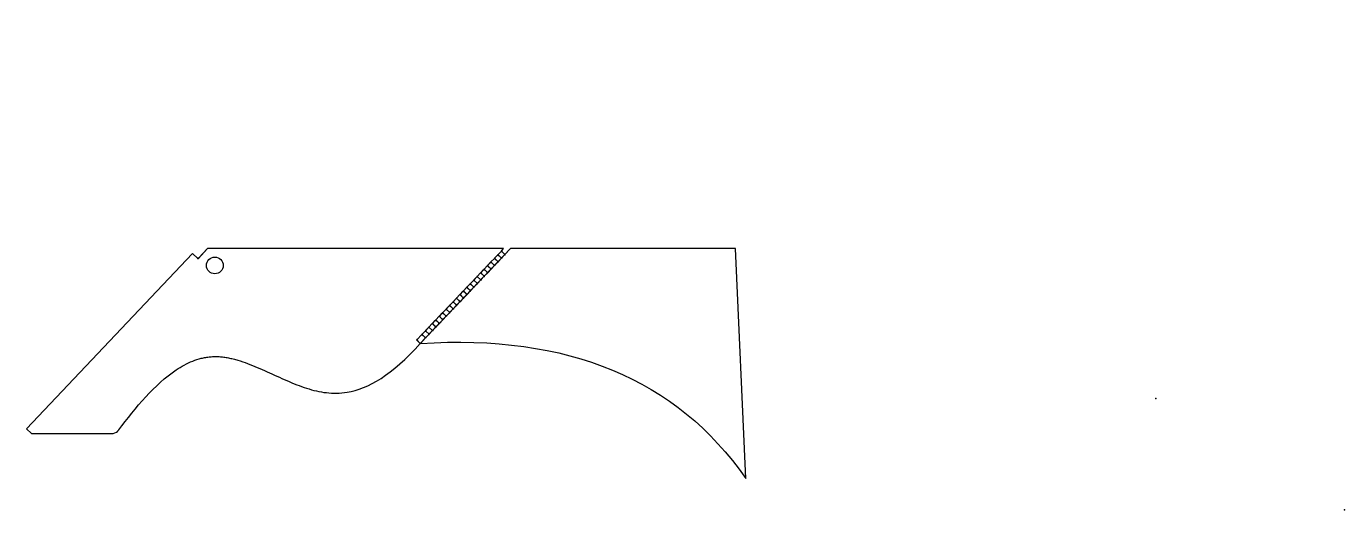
# Model space of a CAD drawing. Header units: centimetres. Extents: x -404 to 68, y -41 to 133.
import ezdxf

# ---------------------------------------------------------------- set-up
doc = ezdxf.new("R2010")
doc.units = ezdxf.units.CM
doc.header["$MEASUREMENT"] = 0
for name, color, linetype in [('bench_dogbone', 7, 'Continuous'), ('sidewall_dogbone', 7, 'Continuous'), ('table2_dogbone', 7, 'Continuous'), ('tablewithdogbone v1_Sketch1', 7, 'Continuous')]:
    doc.layers.add(name, color=color, linetype=linetype)

# ---------------------------------------------------------------- blocks, each defined once
blk = doc.blocks.new('table2')
at = {"layer": 'table2_dogbone'}
for p, q in [((-339.55, 53.68, 1.8), (-343, 50.06, 1.8)), ((-233.54, 53.68, 1.8), (-339.55, 53.68, 1.8)), ((-234.37, 52.81, 1.8), (-233.54, 53.68, 1.8)), ((-233.07, 51.57, 1.8), (-234.37, 52.81, 1.8)), ((-344.96, 51.92, 1.8), (-404.47, -10.85, 1.8)), ((-343, 50.06, 1.8), (-344.96, 51.92, 1.8)), ((-239.31, 47.62, 1.8), (-238.08, 48.91, 1.8)), ((-238.01, 46.38, 1.8), (-239.31, 47.62, 1.8)), ((-238.08, 48.91, 1.8), (-236.78, 47.67, 1.8)), ((-236.84, 50.22, 1.8), (-235.61, 51.51, 1.8)), ((-235.54, 48.98, 1.8), (-236.84, 50.22, 1.8)), ((-236.78, 47.67, 1.8), (-235.54, 48.98, 1.8)), ((-235.61, 51.51, 1.8), (-234.31, 50.27, 1.8)), ((-234.31, 50.27, 1.8), (-233.07, 51.57, 1.8)), ((-244.26, 42.43, 1.8), (-243.03, 43.72, 1.8)), ((-243.03, 43.72, 1.8), (-241.72, 42.48, 1.8)), ((-241.78, 45.03, 1.8), (-240.55, 46.32, 1.8)), ((-240.48, 43.78, 1.8), (-241.78, 45.03, 1.8)), ((-241.72, 42.48, 1.8), (-240.48, 43.78, 1.8)), ((-240.55, 46.32, 1.8), (-239.25, 45.08, 1.8)), ((-239.25, 45.08, 1.8), (-238.01, 46.38, 1.8)), ((-249.2, 37.24, 1.8), (-247.97, 38.53, 1.8)), ((-247.97, 38.53, 1.8), (-246.67, 37.29, 1.8)), ((-246.73, 39.83, 1.8), (-245.5, 41.13, 1.8)), ((-245.42, 38.59, 1.8), (-246.73, 39.83, 1.8)), ((-246.67, 37.29, 1.8), (-245.42, 38.59, 1.8)), ((-245.5, 41.13, 1.8), (-244.19, 39.88, 1.8)), ((-242.95, 41.19, 1.8), (-244.26, 42.43, 1.8)), ((-244.19, 39.88, 1.8), (-242.95, 41.19, 1.8)), ((-254.14, 32.05, 1.8), (-252.91, 33.34, 1.8)), ((-252.91, 33.34, 1.8), (-251.61, 32.1, 1.8)), ((-251.67, 34.64, 1.8), (-250.44, 35.94, 1.8)), ((-250.37, 33.4, 1.8), (-251.67, 34.64, 1.8)), ((-251.61, 32.1, 1.8), (-250.37, 33.4, 1.8)), ((-250.44, 35.94, 1.8), (-249.14, 34.69, 1.8)), ((-247.9, 36, 1.8), (-249.2, 37.24, 1.8)), ((-249.14, 34.69, 1.8), (-247.9, 36, 1.8)), ((-256.61, 29.45, 1.8), (-255.38, 30.74, 1.8)), ((-255.31, 28.21, 1.8), (-256.61, 29.45, 1.8)), ((-255.38, 30.74, 1.8), (-254.08, 29.5, 1.8)), ((-252.84, 30.81, 1.8), (-254.14, 32.05, 1.8)), ((-254.08, 29.5, 1.8), (-252.84, 30.81, 1.8)), ((-261.56, 24.26, 1.8), (-260.33, 25.55, 1.8)), ((-260.25, 23.02, 1.8), (-261.56, 24.26, 1.8)), ((-260.33, 25.55, 1.8), (-259.02, 24.31, 1.8)), ((-259.09, 26.86, 1.8), (-257.86, 28.15, 1.8)), ((-257.78, 25.62, 1.8), (-259.09, 26.86, 1.8)), ((-259.02, 24.31, 1.8), (-257.78, 25.62, 1.8)), ((-257.86, 28.15, 1.8), (-256.55, 26.91, 1.8)), ((-256.55, 26.91, 1.8), (-255.31, 28.21, 1.8)), ((-264.69, 20.97, 1.8), (-262.8, 22.96, 1.8)), ((-263.39, 19.73, 1.8), (-264.69, 20.97, 1.8)), ((-262.8, 22.96, 1.8), (-261.5, 21.72, 1.8)), ((-261.5, 21.72, 1.8), (-260.25, 23.02, 1.8)), ((-404.47, -10.85, 1.8), (-402.65, -12.58, 1.8)), ((-402.65, -12.58, 1.8), (-373.94, -12.58, 1.8)), ((-371.77, -11.65, 1.8), (-371.36, -11.22, 1.8))]:
    blk.add_line(p, q, dxfattribs=at)
blk.add_arc((-373.94, -9.58, 1.8), 3, 270, 316.4, dxfattribs=at)
blk.add_open_spline([(-371.36, -11.22, 1.8), (-365.36, -3.34, 1.8), (-358.52, 5.11, 1.8), (-350.83, 10.23, 1.8), (-349.87, 10.87, 1.8), (-348.89, 11.46, 1.8), (-347.91, 11.99, 1.8), (-346.92, 12.52, 1.8), (-345.92, 12.99, 1.8), (-344.9, 13.39, 1.8), (-343.89, 13.79, 1.8), (-342.86, 14.13, 1.8), (-341.82, 14.39, 1.8), (-341.3, 14.52, 1.8), (-340.77, 14.63, 1.8), (-340.25, 14.72, 1.8), (-339.72, 14.81, 1.8), (-339.19, 14.89, 1.8), (-338.65, 14.94, 1.8), (-338.12, 14.99, 1.8), (-337.58, 15.02, 1.8), (-337.04, 15.03, 1.8), (-336.77, 15.04, 1.8), (-336.5, 15.04, 1.8), (-336.23, 15.03, 1.8), (-335.96, 15.02, 1.8), (-335.68, 15.01, 1.8), (-335.41, 15, 1.8), (-334.86, 14.96, 1.8), (-334.31, 14.91, 1.8), (-333.76, 14.84, 1.8), (-333.21, 14.76, 1.8), (-332.65, 14.67, 1.8), (-332.09, 14.56, 1.8), (-331.53, 14.45, 1.8), (-330.97, 14.33, 1.8), (-330.4, 14.19, 1.8), (-329.84, 14.05, 1.8), (-329.27, 13.89, 1.8), (-328.7, 13.72, 1.8), (-327.57, 13.38, 1.8), (-326.42, 12.99, 1.8), (-325.26, 12.56, 1.8), (-324.11, 12.12, 1.8), (-322.95, 11.65, 1.8), (-321.78, 11.15, 1.8), (-320.62, 10.66, 1.8), (-319.44, 10.14, 1.8), (-318.27, 9.61, 1.8), (-317.09, 9.08, 1.8), (-315.92, 8.54, 1.8), (-314.74, 8, 1.8), (-313.56, 7.46, 1.8), (-312.38, 6.93, 1.8), (-311.2, 6.42, 1.8), (-310.01, 5.91, 1.8), (-308.83, 5.41, 1.8), (-307.66, 4.95, 1.8), (-306.48, 4.49, 1.8), (-305.3, 4.07, 1.8), (-304.13, 3.69, 1.8), (-302.95, 3.31, 1.8), (-301.77, 2.98, 1.8), (-300.59, 2.71, 1.8), (-299.4, 2.44, 1.8), (-298.21, 2.23, 1.8), (-297, 2.09, 1.8), (-295.8, 1.96, 1.8), (-294.58, 1.89, 1.8), (-293.35, 1.92, 1.8), (-292.12, 1.94, 1.8), (-290.87, 2.05, 1.8), (-289.6, 2.26, 1.8), (-281.98, 3.53, 1.8), (-273.59, 8.39, 1.8), (-263.39, 19.73, 1.8)], degree=3, knots=[0, 0, 0, 0, 0.25, 0.25, 0.25, 0.28125, 0.28125, 0.28125, 0.3125, 0.3125, 0.3125, 0.34375, 0.34375, 0.34375, 0.359375, 0.359375, 0.359375, 0.375, 0.375, 0.375, 0.390625, 0.390625, 0.390625, 0.398438, 0.398438, 0.398438, 0.40625, 0.40625, 0.40625, 0.421875, 0.421875, 0.421875, 0.4375, 0.4375, 0.4375, 0.453126, 0.453126, 0.453126, 0.468751, 0.468751, 0.468751, 0.500002, 0.500002, 0.500002, 0.531252, 0.531252, 0.531252, 0.562503, 0.562503, 0.562503, 0.593753, 0.593753, 0.593753, 0.625002, 0.625002, 0.625002, 0.65625, 0.65625, 0.65625, 0.687498, 0.687498, 0.687498, 0.718747, 0.718747, 0.718747, 0.749996, 0.749996, 0.749996, 0.781246, 0.781246, 0.781246, 0.812496, 0.812496, 0.812496, 1, 1, 1, 1], dxfattribs=at)
for p in [(-234.21, 52.82, 1.8), (-343.01, 50.23, 1.8), (-239.15, 47.62, 1.8), (-238.08, 48.75, 1.8), (-236.68, 50.22, 1.8), (-235.61, 51.34, 1.8), (-243.02, 43.56, 1.8), (-241.62, 45.03, 1.8), (-240.55, 46.15, 1.8), (-247.97, 38.37, 1.8), (-246.56, 39.84, 1.8), (-245.49, 40.96, 1.8), (-244.09, 42.43, 1.8), (-252.91, 33.18, 1.8), (-251.51, 34.65, 1.8), (-250.44, 35.77, 1.8), (-249.04, 37.24, 1.8), (-256.45, 29.46, 1.8), (-255.38, 30.58, 1.8), (-253.98, 32.05, 1.8), (-261.39, 24.26, 1.8), (-260.32, 25.39, 1.8), (-258.92, 26.86, 1.8), (-257.85, 27.98, 1.8), (-264.53, 20.98, 1.8), (-262.8, 22.79, 1.8), (0, 0, 1.8)]:
    blk.add_point(p, dxfattribs=at)
blk = doc.blocks.new('bench')
at = {"layer": 'bench_dogbone'}
for p, q in [((-192.67, 86.18, 197.87), (-249.42, 30.81, 175.46)), ((-249.42, 30.81, 175.46), (-268.22, 13.72, 251.84)), ((-254.77, 27.35, 291.66), (-253.62, 28.45, 290.81)), ((-253.62, 28.45, 290.81), (-252.71, 29.37, 293.23)), ((-259.51, 22.57, 279), (-258.36, 23.67, 278.16)), ((-257.77, 24.26, 279.73), (-258.92, 23.16, 280.58)), ((-258.92, 23.16, 280.58), (-258.32, 23.76, 282.17)), ((-258.36, 23.67, 278.16), (-257.77, 24.26, 279.73)), ((-258.32, 23.76, 282.17), (-257.17, 24.86, 281.32)), ((-256.58, 25.46, 282.9), (-257.73, 24.36, 283.74)), ((-257.73, 24.36, 283.74), (-257.14, 24.96, 285.33)), ((-257.17, 24.86, 281.32), (-256.58, 25.46, 282.9)), ((-257.14, 24.96, 285.33), (-255.99, 26.06, 284.48)), ((-255.4, 26.66, 286.06), (-256.55, 25.56, 286.91)), ((-256.55, 25.56, 286.91), (-255.95, 26.16, 288.49)), ((-255.99, 26.06, 284.48), (-255.4, 26.66, 286.06)), ((-255.95, 26.16, 288.49), (-254.8, 27.26, 287.65)), ((-254.21, 27.85, 289.22), (-255.36, 26.75, 290.07)), ((-255.36, 26.75, 290.07), (-254.77, 27.35, 291.66)), ((-254.8, 27.26, 287.65), (-254.21, 27.85, 289.22)), ((-264.25, 17.78, 266.35), (-263.1, 18.88, 265.5)), ((-262.51, 19.48, 267.08), (-263.66, 18.38, 267.92)), ((-263.66, 18.38, 267.92), (-263.06, 18.98, 269.51)), ((-263.1, 18.88, 265.5), (-262.51, 19.48, 267.08)), ((-263.06, 18.98, 269.51), (-261.92, 20.08, 268.66)), ((-261.33, 20.68, 270.24), (-262.47, 19.58, 271.09)), ((-262.47, 19.58, 271.09), (-261.88, 20.18, 272.67)), ((-261.92, 20.08, 268.66), (-261.33, 20.68, 270.24)), ((-261.88, 20.18, 272.67), (-260.73, 21.28, 271.83)), ((-260.14, 21.87, 273.4), (-261.29, 20.77, 274.25)), ((-261.29, 20.77, 274.25), (-260.69, 21.37, 275.84)), ((-260.73, 21.28, 271.83), (-260.14, 21.87, 273.4)), ((-260.69, 21.37, 275.84), (-259.54, 22.47, 274.99)), ((-258.95, 23.07, 276.57), (-260.1, 21.97, 277.41)), ((-260.1, 21.97, 277.41), (-259.51, 22.57, 279)), ((-259.54, 22.47, 274.99), (-258.95, 23.07, 276.57)), ((-267.25, 14.69, 254.42), (-268.4, 13.6, 255.26)), ((-268.4, 13.6, 255.26), (-267.8, 14.2, 256.85)), ((-268.22, 13.72, 251.84), (-267.25, 14.69, 254.42)), ((-267.8, 14.2, 256.85), (-266.66, 15.3, 256.01)), ((-266.07, 15.89, 257.58), (-267.21, 14.79, 258.43)), ((-267.21, 14.79, 258.43), (-266.62, 15.39, 260.02)), ((-266.66, 15.3, 256.01), (-266.07, 15.89, 257.58)), ((-266.62, 15.39, 260.02), (-265.47, 16.49, 259.17)), ((-264.88, 17.09, 260.75), (-266.03, 15.99, 261.59)), ((-266.03, 15.99, 261.59), (-265.43, 16.59, 263.18)), ((-265.47, 16.49, 259.17), (-264.88, 17.09, 260.75)), ((-265.43, 16.59, 263.18), (-264.29, 17.69, 262.34)), ((-263.7, 18.28, 263.91), (-264.84, 17.18, 264.76)), ((-264.84, 17.18, 264.76), (-264.25, 17.78, 266.35)), ((-264.29, 17.69, 262.34), (-263.7, 18.28, 263.91))]:
    blk.add_line(p, q, dxfattribs=at)
blk.add_open_spline([(-252.71, 29.37, 293.23), (-242.66, 38.35, 241.99), (-222.65, 57.29, 210.21), (-192.67, 86.18, 197.87)], degree=3, dxfattribs=at)
for p in [(-134.96, 139.18, -2.06), (-253.65, 28.42, 290.97), (-258.4, 23.64, 278.31), (-257.88, 24.15, 279.68), (-257.21, 24.83, 281.48), (-256.7, 25.35, 282.85), (-256.03, 26.03, 284.64), (-255.51, 26.55, 286.01), (-254.84, 27.22, 287.81), (-254.33, 27.74, 289.18), (-262.62, 19.37, 267.03), (-261.95, 20.05, 268.82), (-261.44, 20.57, 270.19), (-260.77, 21.24, 271.99), (-260.25, 21.76, 273.36), (-259.58, 22.44, 275.15), (-259.07, 22.96, 276.52), (-267.36, 14.59, 254.37), (-266.69, 15.26, 256.17), (-266.18, 15.78, 257.54), (-265.51, 16.46, 259.33), (-264.99, 16.98, 260.7), (-264.32, 17.66, 262.49), (-263.81, 18.17, 263.86), (-263.14, 18.85, 265.66)]:
    blk.add_point(p, dxfattribs=at)
blk = doc.blocks.new('sidewall')
at = {"layer": 'sidewall_dogbone'}
for p, q in [((-11.51, 15.43, 43.3), (-11.51, 12.52, 43.3)), ((-11.51, 15.43, -32), (-11.51, 15.43, 43.3)), ((-11.51, -31.45, -32), (-11.51, 15.43, -32)), ((-11.51, 12.52, 43.3), (-11.51, 12.52, 41.5)), ((-11.51, 10.72, 1.8), (-11.51, 12.52, 1.8)), ((-11.51, 12.52, 41.5), (-11.51, 10.72, 41.5)), ((-11.51, 12.52, 1.8), (-11.51, 12.52)), ((-11.51, 12.52), (-11.51, 10.72)), ((-11.51, 10.72, 43.3), (-11.51, 8.93, 43.3)), ((-11.51, 10.72), (-11.51, 10.72, 1.8)), ((-11.51, 10.72, 41.5), (-11.51, 10.72, 43.3)), ((-11.51, 7.13, 1.8), (-11.51, 8.93, 1.8)), ((-11.51, 8.93, 43.3), (-11.51, 8.93, 41.5)), ((-11.51, 8.93, 1.8), (-11.51, 8.93)), ((-11.51, 8.93), (-11.51, 7.13)), ((-11.51, 8.93, 41.5), (-11.51, 7.13, 41.5)), ((-11.51, 7.13, 43.3), (-11.51, 5.35, 43.3)), ((-11.51, 7.13), (-11.51, 7.13, 1.8)), ((-11.51, 7.13, 41.5), (-11.51, 7.13, 43.3)), ((-11.51, 5.35, 43.3), (-11.51, 5.35, 41.5)), ((-11.51, 5.35, 41.5), (-11.51, 3.55, 41.5)), ((-11.51, 5.35, 1.8), (-11.51, 5.35)), ((-11.51, 5.35), (-11.51, 3.55)), ((-11.51, 3.55, 1.8), (-11.51, 5.35, 1.8)), ((-11.51, 3.55, 41.5), (-11.51, 3.55, 43.3)), ((-11.51, 3.55, 43.3), (-11.51, 1.76, 43.3)), ((-11.51, 3.55), (-11.51, 3.55, 1.8)), ((-11.51, 1.76, 43.3), (-11.51, 1.76, 41.5)), ((-11.51, 1.76, 41.5), (-11.51, -0.04, 41.5)), ((-11.51, 1.76), (-11.51, -0.04)), ((-11.51, -0.04, 1.8), (-11.51, 1.76, 1.8)), ((-11.51, 1.76, 1.8), (-11.51, 1.76)), ((-11.51, -0.04, 41.5), (-11.51, -0.04, 43.3)), ((-11.51, -0.04, 43.3), (-11.51, -1.82, 43.3)), ((-11.51, -0.04), (-11.51, -0.04, 1.8)), ((-11.51, -1.82, 43.3), (-11.51, -1.82, 41.5)), ((-11.51, -1.82, 41.5), (-11.51, -3.62, 41.5)), ((-11.51, -1.82), (-11.51, -3.62)), ((-11.51, -3.62, 1.8), (-11.51, -1.82, 1.8)), ((-11.51, -1.82, 1.8), (-11.51, -1.82)), ((-11.51, -3.62, 41.5), (-11.51, -3.62, 43.3)), ((-11.51, -3.62), (-11.51, -3.62, 1.8)), ((-11.51, -3.62, 43.3), (-11.51, -5.4, 43.3)), ((-11.51, -5.4), (-11.51, -7.2)), ((-11.51, -7.2, 1.8), (-11.51, -5.4, 1.8)), ((-11.51, -5.4, 1.8), (-11.51, -5.4)), ((-11.51, -5.4, 43.3), (-11.51, -5.4, 41.5)), ((-11.51, -5.4, 41.5), (-11.51, -7.2, 41.5)), ((-11.51, -7.2), (-11.51, -7.2, 1.8)), ((-11.51, -7.2, 43.3), (-11.51, -8.99, 43.3)), ((-11.51, -7.2, 41.5), (-11.51, -7.2, 43.3)), ((-11.51, -8.99, 41.5), (-11.51, -10.79, 41.5)), ((-11.51, -8.99, 43.3), (-11.51, -8.99, 41.5)), ((-11.51, -8.99, 1.8), (-11.51, -8.99)), ((-11.51, -8.99), (-11.51, -10.79)), ((-11.51, -10.79, 1.8), (-11.51, -8.99, 1.8)), ((-11.51, -10.79, 43.3), (-11.51, -12.57, 43.3)), ((-11.51, -10.79, 41.5), (-11.51, -10.79, 43.3)), ((-11.51, -10.79), (-11.51, -10.79, 1.8)), ((-11.51, -12.57, 43.3), (-11.51, -12.57, 41.5)), ((-11.51, -12.57, 41.5), (-11.51, -14.37, 41.5)), ((-11.51, -12.57, 1.8), (-11.51, -12.57)), ((-11.51, -12.57), (-11.51, -14.37)), ((-11.51, -14.37, 1.8), (-11.51, -12.57, 1.8)), ((-11.51, -14.37, 41.5), (-11.51, -14.37, 43.3)), ((-11.51, -14.37, 43.3), (-11.51, -16.16, 43.3)), ((-11.51, -14.37), (-11.51, -14.37, 1.8)), ((-11.51, -16.16, 43.3), (-11.51, -16.16, 41.5)), ((-11.51, -16.16, 41.5), (-11.51, -17.96, 41.5)), ((-11.51, -16.16, 1.8), (-11.51, -16.16)), ((-11.51, -17.96, 1.8), (-11.51, -16.16, 1.8)), ((-11.51, -16.16), (-11.51, -17.96)), ((-11.51, -17.96, 41.5), (-11.51, -17.96, 43.3)), ((-11.51, -17.96, 43.3), (-11.51, -19.74, 43.3)), ((-11.51, -17.96), (-11.51, -17.96, 1.8)), ((-11.51, -19.74, 43.3), (-11.51, -19.74, 41.5)), ((-11.51, -19.74, 41.5), (-11.51, -21.54, 41.5)), ((-11.51, -19.74), (-11.51, -21.54)), ((-11.51, -21.54, 1.8), (-11.51, -19.74, 1.8)), ((-11.51, -19.74, 1.8), (-11.51, -19.74)), ((-11.51, -21.54, 41.5), (-11.51, -21.54, 43.3)), ((-11.51, -21.54, 43.3), (-11.51, -23.33, 43.3)), ((-11.51, -21.54), (-11.51, -21.54, 1.8)), ((-11.51, -23.33, 41.5), (-11.51, -25.13, 41.5)), ((-11.51, -23.33, 43.3), (-11.51, -23.33, 41.5)), ((-11.51, -25.13, 1.8), (-11.51, -23.33, 1.8)), ((-11.51, -23.33), (-11.51, -25.13)), ((-11.51, -23.33, 1.8), (-11.51, -23.33)), ((-11.51, -25.13, 43.3), (-11.51, -26.91, 43.3)), ((-11.51, -25.13, 41.5), (-11.51, -25.13, 43.3)), ((-11.51, -25.13), (-11.51, -25.13, 1.8)), ((-11.51, -26.91, 41.5), (-11.51, -28.71, 41.5)), ((-11.51, -26.91, 43.3), (-11.51, -26.91, 41.5)), ((-11.51, -26.91, 1.8), (-11.51, -26.91)), ((-11.51, -28.71, 1.8), (-11.51, -26.91, 1.8)), ((-11.51, -26.91), (-11.51, -28.71)), ((-11.51, -28.71, 41.5), (-11.51, -28.71, 43.3)), ((-11.51, -28.71, 43.3), (-11.51, -31.45, 43.3)), ((-11.51, -28.71), (-11.51, -28.71, 1.8)), ((-11.51, -31.45, 43.3), (-11.51, -31.45, -32))]:
    blk.add_line(p, q, dxfattribs=at)
for p in [(-11.51, 12.4, 1.68), (-11.51, 12.4, 41.62), (-11.51, 12.4, 0.12), (-11.51, 10.83, 41.62), (-11.51, 10.83, 1.68), (-11.51, 10.83, 0.12), (-11.51, 8.82, 1.68), (-11.51, 8.82, 0.12), (-11.51, 8.82, 41.62), (-11.51, 7.25, 1.68), (-11.51, 7.25, 0.12), (-11.51, 7.25, 41.62), (-11.51, 5.23, 41.62), (-11.51, 5.23, 0.12), (-11.51, 5.23, 1.68), (-11.51, 3.66, 41.62), (-11.51, 3.66, 1.68), (-11.51, 3.66, 0.12), (-11.51, 1.65, 41.62), (-11.51, 1.65, 1.68), (-11.51, 1.65, 0.12), (-11.51, 0.08, 1.68), (-11.51, 0.08, 0.12), (-11.51, 0.08, 41.62), (-11.51, 0), (-11.51, -1.94, 0.12), (-11.51, -1.94, 1.68), (-11.51, -1.94, 41.62), (-11.51, -3.5, 0.12), (-11.51, -3.5, 1.68), (-11.51, -3.5, 41.62), (-11.51, -5.52, 0.12), (-11.51, -5.52, 1.68), (-11.51, -5.52, 41.62), (-11.51, -7.09, 1.68), (-11.51, -7.09, 0.12), (-11.51, -7.09, 41.62), (-11.51, -9.1, 1.68), (-11.51, -9.1, 41.62), (-11.51, -9.1, 0.12), (-11.51, -10.67, 1.68), (-11.51, -10.67, 0.12), (-11.51, -10.67, 41.62), (-11.51, -12.69, 0.12), (-11.51, -12.69, 1.68), (-11.51, -12.69, 41.62), (-11.51, -14.26, 0.12), (-11.51, -14.26, 1.68), (-11.51, -14.26, 41.62), (-11.51, -16.27, 1.68), (-11.51, -16.27, 0.12), (-11.51, -16.27, 41.62), (-11.51, -17.84, 0.12), (-11.51, -17.84, 1.68), (-11.51, -17.84, 41.62), (-11.51, -19.86, 1.68), (-11.51, -19.86, 0.12), (-11.51, -19.86, 41.62), (-11.51, -21.43, 0.12), (-11.51, -21.43, 1.68), (-11.51, -21.43, 41.62), (-11.51, -23.44, 0.12), (-11.51, -23.44, 1.68), (-11.51, -23.44, 41.62), (-11.51, -25.01, 1.68), (-11.51, -25.01, 0.12), (-11.51, -25.01, 41.62), (-11.51, -27.03, 0.12), (-11.51, -27.03, 1.68), (-11.51, -27.03, 41.62), (-11.51, -28.59, 0.12), (-11.51, -28.59, 1.68), (-11.51, -28.59, 41.62)]:
    blk.add_point(p, dxfattribs=at)

msp = doc.modelspace()

# ---------------------------------------------------------------- linework, layer by layer
at = {"layer": 'tablewithdogbone v1_Sketch1'}
for p, q in [((-339.55, 53.68, 1.8), (-342.84, 50.23, 1.8)), ((-233.54, 53.68, 1.8), (-339.55, 53.68, 1.8)), ((-234.21, 52.98, 1.8), (-233.54, 53.68, 1.8)), ((-233.07, 51.57, 1.8), (-234.2, 52.65, 1.8)), ((-344.96, 51.92, 1.8), (-404.47, -10.85, 1.8)), ((-343.17, 50.22, 1.8), (-344.96, 51.92, 1.8)), ((-239.15, 47.79, 1.8), (-238.24, 48.75, 1.8)), ((-238.01, 46.38, 1.8), (-239.15, 47.46, 1.8)), ((-237.91, 48.75, 1.8), (-236.78, 47.67, 1.8)), ((-236.78, 47.67, 1.8), (-235.54, 48.98, 1.8)), ((-236.68, 50.38, 1.8), (-235.77, 51.34, 1.8)), ((-235.54, 48.98, 1.8), (-236.67, 50.06, 1.8)), ((-235.44, 51.35, 1.8), (-234.31, 50.27, 1.8)), ((-234.31, 50.27, 1.8), (-233.07, 51.57, 1.8)), ((-244.1, 42.6, 1.8), (-243.19, 43.55, 1.8)), ((-242.86, 43.56, 1.8), (-241.72, 42.48, 1.8)), ((-241.72, 42.48, 1.8), (-240.48, 43.78, 1.8)), ((-241.62, 45.19, 1.8), (-240.71, 46.15, 1.8)), ((-240.48, 43.78, 1.8), (-241.62, 44.87, 1.8)), ((-240.39, 46.16, 1.8), (-239.25, 45.08, 1.8)), ((-239.25, 45.08, 1.8), (-238.01, 46.38, 1.8)), ((-249.04, 37.41, 1.8), (-248.13, 38.36, 1.8)), ((-247.8, 38.37, 1.8), (-246.67, 37.29, 1.8)), ((-246.67, 37.29, 1.8), (-245.42, 38.59, 1.8)), ((-246.57, 40, 1.8), (-245.66, 40.96, 1.8)), ((-245.42, 38.59, 1.8), (-246.56, 39.67, 1.8)), ((-245.33, 40.97, 1.8), (-244.19, 39.88, 1.8)), ((-244.19, 39.88, 1.8), (-242.95, 41.19, 1.8)), ((-242.95, 41.19, 1.8), (-244.09, 42.27, 1.8)), ((-253.98, 32.22, 1.8), (-253.07, 33.17, 1.8)), ((-252.74, 33.18, 1.8), (-251.61, 32.1, 1.8)), ((-251.61, 32.1, 1.8), (-250.37, 33.4, 1.8)), ((-251.51, 34.81, 1.8), (-250.6, 35.77, 1.8)), ((-250.37, 33.4, 1.8), (-251.5, 34.48, 1.8)), ((-250.27, 35.78, 1.8), (-249.14, 34.69, 1.8)), ((-249.14, 34.69, 1.8), (-247.9, 36, 1.8)), ((-247.9, 36, 1.8), (-249.03, 37.08, 1.8)), ((-256.45, 29.62, 1.8), (-255.54, 30.58, 1.8)), ((-255.31, 28.21, 1.8), (-256.45, 29.29, 1.8)), ((-255.22, 30.58, 1.8), (-254.08, 29.5, 1.8)), ((-254.08, 29.5, 1.8), (-252.84, 30.81, 1.8)), ((-252.84, 30.81, 1.8), (-253.98, 31.89, 1.8)), ((-261.4, 24.43, 1.8), (-260.49, 25.39, 1.8)), ((-260.25, 23.02, 1.8), (-261.39, 24.1, 1.8)), ((-260.16, 25.39, 1.8), (-259.02, 24.31, 1.8)), ((-259.02, 24.31, 1.8), (-257.78, 25.62, 1.8)), ((-258.93, 27.02, 1.8), (-258.02, 27.98, 1.8)), ((-257.78, 25.62, 1.8), (-258.92, 26.7, 1.8)), ((-257.69, 27.99, 1.8), (-256.55, 26.91, 1.8)), ((-256.55, 26.91, 1.8), (-255.31, 28.21, 1.8)), ((-264.53, 21.14, 1.8), (-262.96, 22.79, 1.8)), ((-263.39, 19.73, 1.8), (-264.52, 20.81, 1.8)), ((-262.63, 22.8, 1.8), (-261.5, 21.72, 1.8)), ((-261.5, 21.72, 1.8), (-260.25, 23.02, 1.8)), ((-404.47, -10.85, 1.8), (-402.65, -12.58, 1.8)), ((-402.65, -12.58, 1.8), (-373.94, -12.58, 1.8)), ((-371.77, -11.65, 1.8), (-371.36, -11.22, 1.8))]:
    msp.add_line(p, q, dxfattribs=at)
msp.add_circle((-336.98, 47.68, 1.8), 3, dxfattribs=at)
for centre, radius, start, end in [((-234.21, 52.82, 1.8), 0.164, 91.4, 271.4), ((-343.01, 50.23, 1.8), 0.164, 181.4, 1.4), ((-239.15, 47.62, 1.8), 0.164, 91.4, 271.4), ((-238.08, 48.75, 1.8), 0.164, 1.4, 181.4), ((-236.68, 50.22, 1.8), 0.164, 91.4, 271.4), ((-235.61, 51.34, 1.8), 0.164, 1.4, 181.4), ((-244.09, 42.43, 1.8), 0.164, 91.4, 271.4), ((-243.02, 43.56, 1.8), 0.164, 1.4, 181.4), ((-241.62, 45.03, 1.8), 0.164, 91.4, 271.4), ((-240.55, 46.15, 1.8), 0.164, 1.4, 181.4), ((-247.97, 38.37, 1.8), 0.164, 1.4, 181.4), ((-246.56, 39.84, 1.8), 0.164, 91.4, 271.4), ((-245.49, 40.96, 1.8), 0.164, 1.4, 181.4), ((-252.91, 33.18, 1.8), 0.164, 1.4, 181.4), ((-251.51, 34.65, 1.8), 0.164, 91.4, 271.4), ((-250.44, 35.77, 1.8), 0.164, 1.4, 181.4), ((-249.04, 37.24, 1.8), 0.164, 91.4, 271.4), ((-256.45, 29.46, 1.8), 0.164, 91.4, 271.4), ((-255.38, 30.58, 1.8), 0.164, 1.4, 181.4), ((-253.98, 32.05, 1.8), 0.164, 91.4, 271.4), ((-261.39, 24.26, 1.8), 0.164, 91.4, 271.4), ((-260.32, 25.39, 1.8), 0.164, 1.4, 181.4), ((-258.92, 26.86, 1.8), 0.164, 91.4, 271.4), ((-257.85, 27.98, 1.8), 0.164, 1.4, 181.4), ((-264.53, 20.98, 1.8), 0.164, 91.4, 271.4), ((-262.8, 22.79, 1.8), 0.164, 1.4, 181.4), ((-373.94, -9.58, 1.8), 3, 270, 316.4)]:
    msp.add_arc(centre, radius, start, end, dxfattribs=at)
msp.add_open_spline([(-371.36, -11.22, 1.8), (-365.36, -3.34, 1.8), (-358.52, 5.11, 1.8), (-350.83, 10.23, 1.8), (-349.87, 10.87, 1.8), (-348.89, 11.46, 1.8), (-347.91, 11.99, 1.8), (-346.92, 12.52, 1.8), (-345.92, 12.99, 1.8), (-344.9, 13.39, 1.8), (-343.89, 13.79, 1.8), (-342.86, 14.13, 1.8), (-341.82, 14.39, 1.8), (-341.3, 14.52, 1.8), (-340.77, 14.63, 1.8), (-340.25, 14.72, 1.8), (-339.72, 14.81, 1.8), (-339.19, 14.89, 1.8), (-338.65, 14.94, 1.8), (-338.12, 14.99, 1.8), (-337.58, 15.02, 1.8), (-337.04, 15.03, 1.8), (-336.77, 15.04, 1.8), (-336.5, 15.04, 1.8), (-336.23, 15.03, 1.8), (-335.96, 15.02, 1.8), (-335.68, 15.01, 1.8), (-335.41, 15, 1.8), (-334.86, 14.96, 1.8), (-334.31, 14.91, 1.8), (-333.76, 14.84, 1.8), (-333.21, 14.76, 1.8), (-332.65, 14.67, 1.8), (-332.09, 14.56, 1.8), (-331.53, 14.45, 1.8), (-330.97, 14.33, 1.8), (-330.4, 14.19, 1.8), (-329.84, 14.05, 1.8), (-329.27, 13.89, 1.8), (-328.7, 13.72, 1.8), (-327.57, 13.38, 1.8), (-326.42, 12.99, 1.8), (-325.26, 12.56, 1.8), (-324.11, 12.12, 1.8), (-322.95, 11.65, 1.8), (-321.78, 11.15, 1.8), (-320.62, 10.66, 1.8), (-319.44, 10.14, 1.8), (-318.27, 9.61, 1.8), (-317.09, 9.08, 1.8), (-315.92, 8.54, 1.8), (-314.74, 8, 1.8), (-313.56, 7.46, 1.8), (-312.38, 6.93, 1.8), (-311.2, 6.42, 1.8), (-310.01, 5.91, 1.8), (-308.83, 5.41, 1.8), (-307.66, 4.95, 1.8), (-306.48, 4.49, 1.8), (-305.3, 4.07, 1.8), (-304.13, 3.69, 1.8), (-302.95, 3.31, 1.8), (-301.77, 2.98, 1.8), (-300.59, 2.71, 1.8), (-299.4, 2.44, 1.8), (-298.21, 2.23, 1.8), (-297, 2.09, 1.8), (-295.8, 1.96, 1.8), (-294.58, 1.89, 1.8), (-293.35, 1.92, 1.8), (-292.12, 1.94, 1.8), (-290.87, 2.05, 1.8), (-289.6, 2.26, 1.8), (-281.98, 3.53, 1.8), (-273.59, 8.39, 1.8), (-263.39, 19.73, 1.8)], degree=3, knots=[0, 0, 0, 0, 0.25, 0.25, 0.25, 0.28125, 0.28125, 0.28125, 0.3125, 0.3125, 0.3125, 0.34375, 0.34375, 0.34375, 0.359375, 0.359375, 0.359375, 0.375, 0.375, 0.375, 0.390625, 0.390625, 0.390625, 0.398438, 0.398438, 0.398438, 0.40625, 0.40625, 0.40625, 0.421875, 0.421875, 0.421875, 0.4375, 0.4375, 0.4375, 0.453126, 0.453126, 0.453126, 0.468751, 0.468751, 0.468751, 0.500002, 0.500002, 0.500002, 0.531252, 0.531252, 0.531252, 0.562503, 0.562503, 0.562503, 0.593753, 0.593753, 0.593753, 0.625002, 0.625002, 0.625002, 0.65625, 0.65625, 0.65625, 0.687498, 0.687498, 0.687498, 0.718747, 0.718747, 0.718747, 0.749996, 0.749996, 0.749996, 0.781246, 0.781246, 0.781246, 0.812496, 0.812496, 0.812496, 1, 1, 1, 1], dxfattribs=at)
msp.add_point((0, 0, 1.8), dxfattribs=at)

# ---------------------------------------------------------------- block references
at = {"extrusion": (-0.9489, -0.315399, -0.010624), "rotation": 315.8814642245158}
msp.add_blockref('bench', (59.18, -234.12, -49.11), dxfattribs=at)
msp.add_blockref('table2', (0, 0))
at = {"rotation": 316.3999999999997}
msp.add_blockref('sidewall', (-233.36, 34.57, -41.5), dxfattribs=at)

doc.saveas('drawing.dxf')
